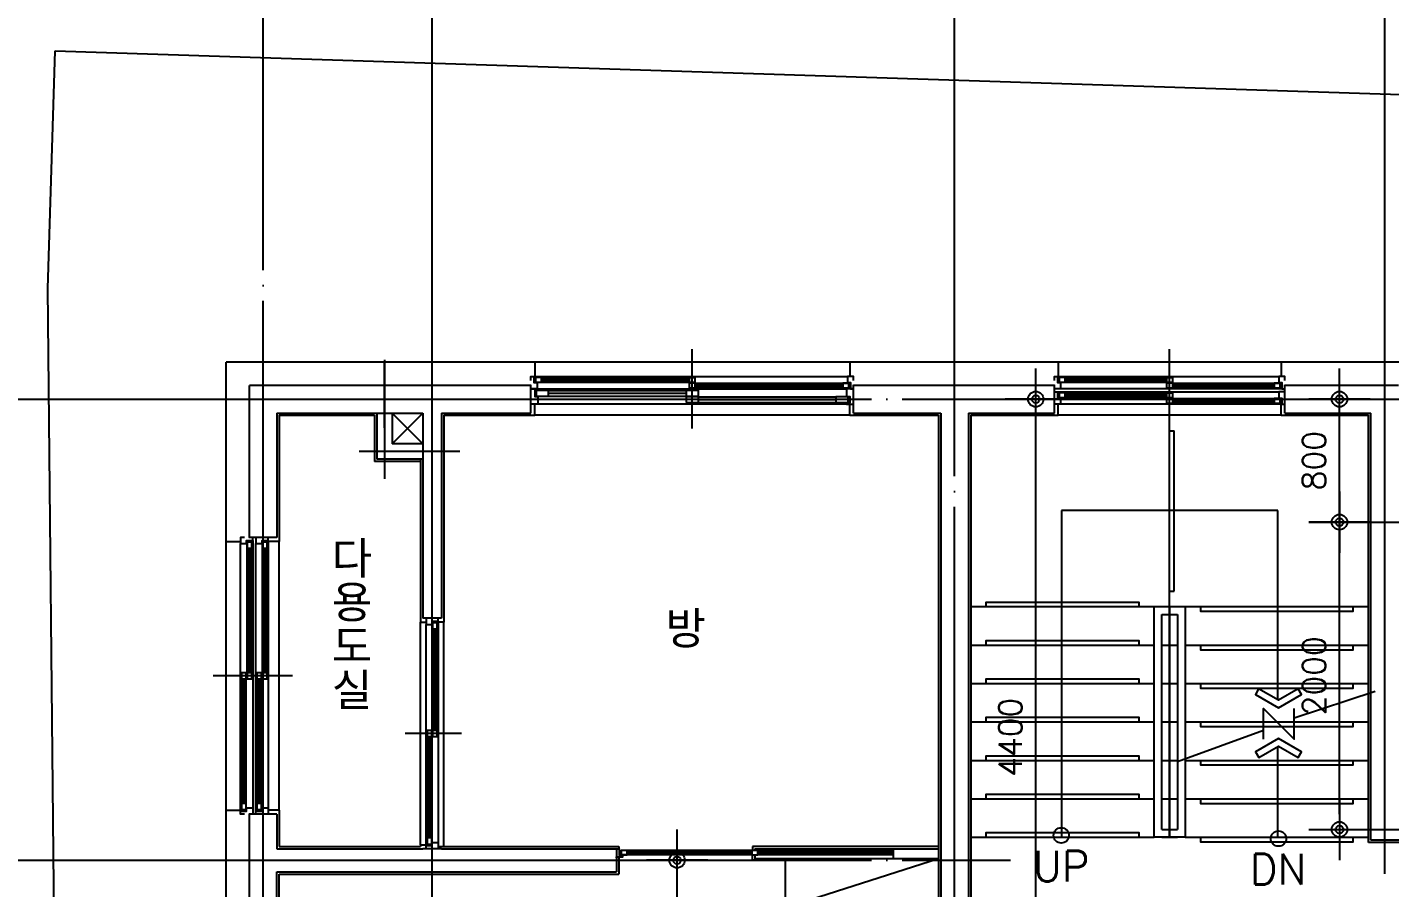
# Model space of a CAD drawing. Header units: millimetres. Extents: x 5537433 to 5830173, y -900794 to -778623.
# Drawn here: x 5626405 to 5635273, y -816733 to -811134 of the extents above; entities that cross this region are included whole.
import ezdxf
from ezdxf.enums import TextEntityAlignment as Align

# ---------------------------------------------------------------- set-up
doc = ezdxf.new("R2010")
doc.units = ezdxf.units.MM
doc.header["$LTSCALE"] = 100
doc.linetypes.add('CEN', pattern=[62, 60, -1, 0, -1])
doc.layers.get('0').update_dxf_attribs({"linetype": 'CONTINUOUS'})
doc.layers.get('DEFPOINTS').update_dxf_attribs({"linetype": 'CONTINUOUS'})
for name, color, linetype in [('181', 181, 'CONTINUOUS'), ('60', 60, 'CONTINUOUS'), ('9', 9, 'CONTINUOUS'), ('CEN', 1, 'CEN'), ('COL', 2, 'CONTINUOUS'), ('COR', 4, 'CONTINUOUS'), ('DIM', 7, 'CONTINUOUS'), ('FIN', 9, 'CONTINUOUS'), ('SYM', 7, 'CONTINUOUS'), ('WAL', 3, 'CONTINUOUS'), ('WID', 4, 'CONTINUOUS')]:
    doc.layers.add(name, color=color, linetype=linetype)
doc.styles.add('2', font='')
doc.styles.add('GHS', font='ROMANS.shx', dxfattribs={"bigfont": 'GHS.shx'})
doc.styles.get('2').set_extended_font_data('HYtbrB')
doc.dimstyles.get("Standard").update_dxf_attribs({"dimtxt": 0.18, "dimasz": 0.18, "dimexe": 0.18, "dimexo": 0.0625, "dimgap": 0.09, "dimtad": 0, "dimtih": 1, "dimtoh": 1, "dimdec": 4, "dimzin": 0, "dimdsep": 46, "dimtxsty": 'STANDARD', "dimcen": 0.09, "dimadec": 0, "dimazin": 0, "dimtfac": 1, "dimtdec": 4, "dimtofl": 0, "dimtmove": 0, "dimatfit": 3, "dimfxl": 1, "dimtolj": 1, "dimtzin": 0, "dimarcsym": 0})

# ---------------------------------------------------------------- blocks, each defined once
blk = doc.blocks.new('Z_DOT')
at = {"layer": 'DIM', "color": 7}
for p, q in [((0, -2), (0, 2)), ((-2, 0), (2, 0))]:
    blk.add_line(p, q, dxfattribs=at)
for radius in [0.5, 0.25]:
    blk.add_circle((0, 0), radius, dxfattribs=at)
blk = doc.blocks.new('*D278')
at = {"layer": 'DEFPOINTS', "color": 0, "linetype": 'Continuous', "transparency": 16777216}
for p in [(5634946, -813554.1), (5634946, -813554.1), (5634946, -814354.1)]:
    blk.add_point(p, dxfattribs=at)
at = {"layer": 'DIM', "color": 0, "linetype": 'Continuous', "lineweight": -2, "transparency": 16777216}
blk.add_line((5634946, -814254.1), (5634946, -813654.1), dxfattribs=at)
at = {"layer": 'DIM', "color": 0, "linetype": 'Continuous', "lineweight": -2, "transparency": 16777216, "xscale": 100, "yscale": 100, "zscale": 100}
for p, rotation in [((5634946, -813554.1), 90), ((5634946, -814354.1), 270)]:
    blk.add_blockref('Z_DOT', p, dxfattribs=dict(at, rotation=rotation))
at = {"layer": 'DIM', "color": 60, "linetype": 'Continuous', "transparency": 16777216, "insert": (5634781, -813954.1), "char_height": 150, "attachment_point": 5, "rotation": 90, "style": 'GHS'}
blk.add_mtext('\\A1;800', dxfattribs=at)
blk = doc.blocks.new('*D279')
at = {"layer": 'DEFPOINTS', "color": 0, "linetype": 'Continuous', "transparency": 16777216}
for p in [(5634946, -814354.1), (5634946, -814354.1), (5634946, -816354.1)]:
    blk.add_point(p, dxfattribs=at)
at = {"layer": 'DIM', "color": 0, "linetype": 'Continuous', "lineweight": -2, "transparency": 16777216}
blk.add_line((5634946, -816254.1), (5634946, -814454.1), dxfattribs=at)
at = {"layer": 'DIM', "color": 0, "linetype": 'Continuous', "lineweight": -2, "transparency": 16777216, "xscale": 100, "yscale": 100, "zscale": 100}
for p, rotation in [((5634946, -814354.1), 90), ((5634946, -816354.1), 270)]:
    blk.add_blockref('Z_DOT', p, dxfattribs=dict(at, rotation=rotation))
at = {"layer": 'DIM', "color": 60, "linetype": 'Continuous', "transparency": 16777216, "insert": (5634781, -815354.1), "char_height": 150, "attachment_point": 5, "rotation": 90, "style": 'GHS'}
blk.add_mtext('\\A1;2000', dxfattribs=at)
blk = doc.blocks.new('*D289')
at = {"layer": 'DEFPOINTS', "color": 0, "linetype": 'Continuous', "transparency": 16777216}
for p in [(5630634.8, -816554.1), (5630634.8, -816554.1), (5630634.8, -817954.1)]:
    blk.add_point(p, dxfattribs=at)
at = {"layer": 'DIM', "color": 0, "linetype": 'Continuous', "lineweight": -2, "transparency": 16777216}
blk.add_line((5630634.8, -817854.1), (5630634.8, -816654.1), dxfattribs=at)
at = {"layer": 'DIM', "color": 0, "linetype": 'Continuous', "lineweight": -2, "transparency": 16777216, "xscale": 100, "yscale": 100, "zscale": 100}
for p, rotation in [((5630634.8, -816554.1), 90), ((5630634.8, -817954.1), 270)]:
    blk.add_blockref('Z_DOT', p, dxfattribs=dict(at, rotation=rotation))
at = {"layer": 'DIM', "color": 60, "linetype": 'Continuous', "transparency": 16777216, "insert": (5630469.8, -817254.1), "char_height": 150, "attachment_point": 5, "rotation": 90, "style": 'GHS'}
blk.add_mtext('\\A1;1400', dxfattribs=at)
blk = doc.blocks.new('*D290')
at = {"layer": 'DEFPOINTS', "color": 0, "linetype": 'Continuous', "transparency": 16777216}
for p in [(5632969.2, -813554.1), (5632969.2, -813554.1), (5632969.2, -817954.1)]:
    blk.add_point(p, dxfattribs=at)
at = {"layer": 'DIM', "color": 0, "linetype": 'Continuous', "lineweight": -2, "transparency": 16777216}
blk.add_line((5632969.2, -817854.1), (5632969.2, -813654.1), dxfattribs=at)
at = {"layer": 'DIM', "color": 0, "linetype": 'Continuous', "lineweight": -2, "transparency": 16777216, "xscale": 100, "yscale": 100, "zscale": 100}
for p, rotation in [((5632969.2, -813554.1), 90), ((5632969.2, -817954.1), 270)]:
    blk.add_blockref('Z_DOT', p, dxfattribs=dict(at, rotation=rotation))
at = {"layer": 'DIM', "color": 60, "linetype": 'Continuous', "transparency": 16777216, "insert": (5632804.2, -815754.1), "char_height": 150, "attachment_point": 5, "rotation": 90, "style": 'GHS'}
blk.add_mtext('\\A1;4400', dxfattribs=at)

msp = doc.modelspace()

# ---------------------------------------------------------------- linework, layer by layer
for p, q in [((5626539.9, -812833.4), (5626587.9, -811288.2)), ((5626587.9, -811288.2), (5636958.8, -811624.3)), ((5626653.4, -824454.1), (5626539.9, -812833.4))]:
    msp.add_line(p, q)
at = {"layer": '181'}
for p, q in [((5631340.7, -817859.1), (5631340.7, -816544.1)), ((5632335.7, -816544.1), (5631340.7, -816864.1))]:
    msp.add_line(p, q, dxfattribs=at)
at = {"layer": '9'}
for p, q in [((5628980.7, -813644.1), (5628780.7, -813844.1)), ((5628980.7, -813844.1), (5628780.7, -813644.1)), ((5632041.7, -816489.7), (5631160.7, -816489.7)), ((5632041.7, -816500.7), (5631160.7, -816500.7)), ((5632041.7, -816509.3), (5631160.7, -816509.3)), ((5632041.7, -816519.7), (5631160.7, -816519.7))]:
    msp.add_line(p, q, dxfattribs=at)
at = {"layer": 'CEN'}
for p, q in [((5627940.7, -825114.1), (5627940.7, -809327.4)), ((5629040.7, -816887.2), (5629040.7, -809327.4)), ((5632440.7, -820254.8), (5632440.7, -809327.4)), ((5635240.7, -816643.5), (5635240.7, -809327.4)), ((5628730.7, -813298.2), (5628730.7, -814072.2)), ((5628730.7, -813740), (5628730.7, -813306.2)), ((5625899.8, -813554.1), (5649337.9, -813554.1)), ((5629220.7, -813894.1), (5628566.1, -813894.1)), ((5634824.1, -814354.1), (5649339.2, -814354.1)), ((5634919.5, -816354.1), (5637958.8, -816354.1)), ((5625899.8, -816554.1), (5632804.3, -816554.1))]:
    msp.add_line(p, q, dxfattribs=at)
at = {"layer": 'COL'}
for p, q in [((5627850.7, -814454.1), (5627850.7, -813464.1)), ((5629683.2, -813464.1), (5627850.7, -813464.1)), ((5629683.2, -813644.1), (5629683.2, -813464.1)), ((5633090.7, -813464.1), (5631783.2, -813464.1)), ((5631783.2, -813644.1), (5631783.2, -813464.1)), ((5633090.7, -813644.1), (5633090.7, -813464.1)), ((5635330.7, -813464.1), (5634590.7, -813464.1)), ((5634590.7, -813644.1), (5634590.7, -813464.1)), ((5628030.7, -813644.1), (5628980.7, -813644.1)), ((5628030.7, -813644.1), (5628030.7, -814454.1)), ((5628680.7, -813644.1), (5628680.7, -813944.1)), ((5628780.7, -813644.1), (5628780.7, -813844.1)), ((5628980.7, -813644.1), (5628980.7, -814979.1)), ((5629100.7, -813644.1), (5629100.7, -814979.1)), ((5629100.7, -813644.1), (5629683.2, -813644.1)), ((5631783.2, -813644.1), (5632350.7, -813644.1)), ((5632350.7, -813644.1), (5632350.7, -816864.1)), ((5632530.7, -813644.1), (5632530.7, -816864.1)), ((5632530.7, -813644.1), (5633090.7, -813644.1)), ((5634590.7, -813644.1), (5635150.7, -813644.1)), ((5635150.7, -816424.1), (5635150.7, -813644.1)), ((5628980.7, -813844.1), (5628780.7, -813844.1)), ((5628980.7, -813944.1), (5628680.7, -813944.1)), ((5628030.7, -814454.1), (5627850.7, -814454.1)), ((5629100.7, -814979.1), (5628980.7, -814979.1)), ((5627850.7, -816853.6), (5627850.7, -816254.1)), ((5628030.7, -816254.1), (5627850.7, -816254.1)), ((5628030.7, -816254.1), (5628030.7, -816479.1)), ((5635953.6, -816424.1), (5635150.7, -816424.1)), ((5628030.7, -816479.1), (5628980.7, -816479.1)), ((5628980.7, -816479.1), (5628980.7, -816479.1)), ((5629100.7, -816479.1), (5628980.7, -816479.1)), ((5629100.7, -816479.1), (5630240.7, -816479.1)), ((5630240.7, -816479.1), (5630240.7, -816629.1)), ((5630240.7, -816479.1), (5630240.7, -816629.1)), ((5630240.7, -816479.1), (5630240.7, -816629.1)), ((5630240.7, -816479.1), (5630240.7, -816479.1)), ((5631140.7, -816479.1), (5631140.7, -816484.8)), ((5632041.7, -816479.1), (5632041.7, -816544.1)), ((5628030.7, -816629.1), (5630240.7, -816629.1)), ((5628030.7, -816853.6), (5628030.7, -816629.1))]:
    msp.add_line(p, q, dxfattribs=at)
at = {"layer": 'COR'}
for p, q in [((5633840.7, -814904.1), (5633840.7, -813659.1)), ((5633870.7, -814804.1), (5633870.7, -813759.1)), ((5633840.7, -814804.1), (5633870.7, -814804.1)), ((5632545.7, -814904.1), (5633740.7, -814904.1)), ((5633740.7, -814904.1), (5633940.7, -814904.1)), ((5633740.7, -816404.1), (5633740.7, -814904.1)), ((5633790.7, -814904.1), (5633840.7, -814904.1)), ((5633790.7, -814954.1), (5633890.7, -814954.1)), ((5633790.7, -816354.1), (5633790.7, -814954.1)), ((5633840.7, -814904.1), (5633890.7, -814904.1)), ((5633840.7, -814904.1), (5633890.7, -814904.1)), ((5633890.7, -814954.1), (5633890.7, -816354.1)), ((5633940.7, -814904.1), (5635135.7, -814904.1)), ((5633940.7, -814904.1), (5633940.7, -816404.1)), ((5632545.7, -815154.1), (5633740.7, -815154.1)), ((5633790.7, -815154.1), (5633840.7, -815154.1)), ((5633840.7, -815154.1), (5633890.7, -815154.1)), ((5633940.7, -815154.1), (5635135.7, -815154.1)), ((5632545.7, -815404.1), (5633740.7, -815404.1)), ((5633790.7, -815404.1), (5633840.7, -815404.1)), ((5633840.7, -815404.1), (5633890.7, -815404.1)), ((5633940.7, -815404.1), (5635135.7, -815404.1)), ((5632545.7, -815654.1), (5633740.7, -815654.1)), ((5633790.7, -815654.1), (5633840.7, -815654.1)), ((5633840.7, -815654.1), (5633890.7, -815654.1)), ((5633940.7, -815654.1), (5635135.7, -815654.1)), ((5632545.7, -815904.1), (5633740.7, -815904.1)), ((5633790.7, -815904.1), (5633840.7, -815904.1)), ((5633840.7, -815904.1), (5633890.7, -815904.1)), ((5633940.7, -815904.1), (5635135.7, -815904.1)), ((5632545.7, -816154.1), (5633740.7, -816154.1)), ((5633790.7, -816154.1), (5633840.7, -816154.1)), ((5633840.7, -816154.1), (5633890.7, -816154.1)), ((5633940.7, -816154.1), (5635135.7, -816154.1)), ((5633790.7, -816354.1), (5633890.7, -816354.1)), ((5632545.7, -816404.1), (5633740.7, -816404.1)), ((5633940.7, -816404.1), (5633740.7, -816404.1)), ((5633790.7, -816404.1), (5633840.7, -816404.1)), ((5633790.7, -816404.1), (5633840.7, -816404.1)), ((5633840.7, -816404.1), (5633890.7, -816404.1)), ((5633840.7, -816404.1), (5633890.7, -816404.1)), ((5633940.7, -816404.1), (5635135.7, -816404.1))]:
    msp.add_line(p, q, dxfattribs=at)
for points in [[(5632645.7, -814904.1), (5632645.7, -814874.1), (5633640.7, -814874.1), (5633640.7, -814904.1)], [(5634040.7, -814904.1), (5634040.7, -814934.1), (5635035.7, -814934.1), (5635035.7, -814904.1)], [(5632645.7, -815154.1), (5632645.7, -815124.1), (5633640.7, -815124.1), (5633640.7, -815154.1)], [(5634040.7, -815154.1), (5634040.7, -815184.1), (5635035.7, -815184.1), (5635035.7, -815154.1)], [(5632645.7, -815404.1), (5632645.7, -815374.1), (5633640.7, -815374.1), (5633640.7, -815404.1)], [(5634040.7, -815404.1), (5634040.7, -815434.1), (5635035.7, -815434.1), (5635035.7, -815404.1)], [(5632645.7, -815654.1), (5632645.7, -815624.1), (5633640.7, -815624.1), (5633640.7, -815654.1)], [(5634040.7, -815654.1), (5634040.7, -815684.1), (5635035.7, -815684.1), (5635035.7, -815654.1)], [(5632645.7, -815904.1), (5632645.7, -815874.1), (5633640.7, -815874.1), (5633640.7, -815904.1)], [(5634040.7, -815904.1), (5634040.7, -815934.1), (5635035.7, -815934.1), (5635035.7, -815904.1)], [(5632645.7, -816154.1), (5632645.7, -816124.1), (5633640.7, -816124.1), (5633640.7, -816154.1)], [(5634040.7, -816154.1), (5634040.7, -816184.1), (5635035.7, -816184.1), (5635035.7, -816154.1)], [(5632645.7, -816404.1), (5632645.7, -816374.1), (5633640.7, -816374.1), (5633640.7, -816404.1)], [(5634040.7, -816404.1), (5634040.7, -816434.1), (5635035.7, -816434.1), (5635035.7, -816404.1)]]:
    msp.add_lwpolyline(points, dxfattribs=at)
msp.add_lwpolyline([(5633840.7, -814904.1), (5633840.7, -814904.1), (5633840.7, -816404.1), (5633840.7, -816404.1)], close=True, dxfattribs=at)
at = {"layer": 'FIN'}
for p, q in [((5627700.7, -814479.1), (5627700.7, -813314.1)), ((5629708.2, -813314.1), (5627700.7, -813314.1)), ((5629708.2, -813314.1), (5629708.2, -813406.6)), ((5633115.7, -813314.1), (5631758.2, -813314.1)), ((5631758.2, -813314.1), (5631758.2, -813406.6)), ((5633115.7, -813314.1), (5633115.7, -813406.6)), ((5634565.7, -813314.1), (5634565.7, -813406.6)), ((5635480.7, -813314.1), (5634565.7, -813314.1)), ((5629708.2, -813659.1), (5629708.2, -813586.6)), ((5631758.2, -813659.1), (5631758.2, -813586.6)), ((5633115.7, -813659.1), (5633115.7, -813586.6)), ((5634565.7, -813659.1), (5634565.7, -813586.6)), ((5628045.7, -813659.1), (5628665.7, -813659.1)), ((5628045.7, -813659.1), (5628045.7, -814479.1)), ((5628665.7, -813659.1), (5628665.7, -813959.1)), ((5629115.7, -813659.1), (5629115.7, -815004.1)), ((5629115.7, -813659.1), (5629708.2, -813659.1)), ((5631758.2, -813659.1), (5632335.7, -813659.1)), ((5632335.7, -813659.1), (5632335.7, -816864.1)), ((5632545.7, -813659.1), (5632545.7, -816864.1)), ((5632545.7, -813659.1), (5633115.7, -813659.1)), ((5634565.7, -813659.1), (5635135.7, -813659.1)), ((5635135.7, -816439.1), (5635135.7, -813659.1)), ((5628965.7, -813959.1), (5628665.7, -813959.1)), ((5628965.7, -813944.1), (5628965.7, -815004.1)), ((5627700.7, -814479.1), (5627793.2, -814479.1)), ((5628045.7, -814479.1), (5627973.2, -814479.1)), ((5628965.7, -815004.1), (5629000.7, -815004.1)), ((5629115.7, -815004.1), (5629080.7, -815004.1)), ((5627700.7, -816229.1), (5627793.2, -816229.1)), ((5627700.7, -816878.6), (5627700.7, -816229.1)), ((5628045.7, -816229.1), (5627973.2, -816229.1)), ((5628045.7, -816229.1), (5628045.7, -816464.1)), ((5628045.7, -816464.1), (5628965.7, -816464.1)), ((5628965.7, -816454.1), (5629000.7, -816454.1)), ((5628965.7, -816454.1), (5628965.7, -816464.1)), ((5629080.7, -816464.1), (5630255.7, -816464.1)), ((5630255.7, -816464.1), (5630255.7, -816482.7)), ((5631125.4, -816464.1), (5631125.4, -816489.7)), ((5632335.7, -816464.1), (5631125.4, -816464.1)), ((5635948.3, -816439.1), (5635135.7, -816439.1)), ((5630255.7, -816532.9), (5630255.7, -816644.1)), ((5631125.4, -816554.1), (5631125.4, -816519.7)), ((5631340.7, -816554.1), (5631125.4, -816554.1)), ((5628045.7, -816644.1), (5630255.7, -816644.1)), ((5628045.7, -816878.6), (5628045.7, -816644.1))]:
    msp.add_line(p, q, dxfattribs=at)
at = {"layer": 'SYM'}
for p, q in [((5633135.7, -814279.1), (5633135.7, -816404.1)), ((5634545.7, -814279.1), (5633135.7, -814279.1)), ((5634545.7, -815511.5), (5634545.7, -814279.1)), ((5635177.4, -815455.2), (5634651.3, -815630.4)), ((5633892.4, -815911.1), (5634451.6, -815707.6)), ((5634545.7, -816404.1), (5634545.7, -815814))]:
    msp.add_line(p, q, dxfattribs=at)
for points in [[(5634548.8, -815562.6), (5634698.6, -815476.1), (5634677.1, -815438.9), (5634548.5, -815513.2), (5634419.9, -815438.9), (5634398.4, -815476.1)], [(5634548.7, -815762.6), (5634398.9, -815849.1), (5634420.4, -815886.3), (5634549, -815812.1), (5634677.6, -815886.3), (5634699.1, -815849.1)]]:
    msp.add_lwpolyline(points, close=True, dxfattribs=at)
msp.add_lwpolyline([(5634451.3, -815766.8), (5634451.3, -815566.8), (5634651.3, -815766.8), (5634651.3, -815566.8)], dxfattribs=at)
for centre in [(5633135, -816392.3), (5634549.1, -816413.4)]:
    msp.add_circle(centre, 50, dxfattribs=at)
at = {"layer": 'WAL'}
for p, q in [((5631140.7, -816479.1), (5632335.7, -816479.1)), ((5631140.7, -816527.5), (5631140.7, -816544.1)), ((5631340.7, -816544.1), (5631140.7, -816544.1)), ((5632335.7, -816544.1), (5631340.7, -816544.1))]:
    msp.add_line(p, q, dxfattribs=at)
at = {"layer": 'WID'}
for p, q in [((5630733.2, -813744.1), (5630733.2, -813229.1)), ((5633840.7, -813759.1), (5633840.7, -813229.1)), ((5631758.2, -813314.1), (5629708.2, -813314.1)), ((5634565.7, -813314.1), (5633115.7, -813314.1)), ((5629703.2, -813406.6), (5631743.2, -813406.6)), ((5629753.2, -813413.6), (5630753.2, -813413.6)), ((5629753.2, -813424.6), (5630713.2, -813424.6)), ((5629753.2, -813432.6), (5630713.2, -813432.6)), ((5629753.2, -813443.6), (5630713.2, -813443.6)), ((5630753.2, -813449.6), (5631753.2, -813449.6)), ((5633110.7, -813406.6), (5634550.7, -813406.6)), ((5633160.7, -813413.6), (5633860.7, -813413.6)), ((5633160.7, -813424.6), (5633820.7, -813424.6)), ((5633160.7, -813432.6), (5633820.7, -813432.6)), ((5633160.7, -813443.6), (5633820.7, -813443.6)), ((5633860.7, -813449.6), (5634560.7, -813449.6)), ((5629728.2, -813486.6), (5631738.2, -813486.6)), ((5629798.2, -813498.6), (5630693.2, -813498.6)), ((5629798.2, -813515.6), (5630693.2, -813515.6)), ((5629798.2, -813533.6), (5630693.2, -813533.6)), ((5630753.2, -813460.6), (5631713.2, -813460.6)), ((5630753.2, -813468.6), (5631713.2, -813468.6)), ((5630753.2, -813479.6), (5631713.2, -813479.6)), ((5630773.2, -813539.6), (5631668.2, -813539.6)), ((5633110.7, -813506.6), (5634550.7, -813506.6)), ((5634570.7, -813486.6), (5633130.7, -813486.6)), ((5633160.7, -813513.6), (5633860.7, -813513.6)), ((5633160.7, -813524.6), (5633820.7, -813524.6)), ((5633160.7, -813532.6), (5633820.7, -813532.6)), ((5633860.7, -813460.6), (5634520.7, -813460.6)), ((5633860.7, -813468.6), (5634520.7, -813468.6)), ((5633860.7, -813479.6), (5634520.7, -813479.6)), ((5631738.2, -813586.6), (5629728.2, -813586.6)), ((5630773.2, -813556.6), (5631668.2, -813556.6)), ((5630773.2, -813574.6), (5631668.2, -813574.6)), ((5634570.7, -813586.6), (5633130.7, -813586.6)), ((5633160.7, -813543.6), (5633820.7, -813543.6)), ((5633860.7, -813549.6), (5634560.7, -813549.6)), ((5633860.7, -813560.6), (5634520.7, -813560.6)), ((5633860.7, -813568.6), (5634520.7, -813568.6)), ((5633860.7, -813579.6), (5634520.7, -813579.6)), ((5631758.2, -813659.1), (5629708.2, -813659.1)), ((5634565.7, -813659.1), (5633115.7, -813659.1)), ((5633840.7, -813759.1), (5633870.7, -813759.1)), ((5627700.7, -816229.1), (5627700.7, -814479.1)), ((5627793.2, -816234.1), (5627793.2, -814494.1)), ((5627836.2, -815334.1), (5627836.2, -814484.1)), ((5627873.2, -814474.1), (5627873.2, -816214.1)), ((5627893.2, -816234.1), (5627893.2, -814494.1)), ((5627936.2, -815334.1), (5627936.2, -814484.1)), ((5627973.2, -814474.1), (5627973.2, -816214.1)), ((5628045.7, -816229.1), (5628045.7, -814479.1)), ((5627847.2, -815334.1), (5627847.2, -814524.1)), ((5627855.2, -815334.1), (5627855.2, -814524.1)), ((5627866.2, -815334.1), (5627866.2, -814524.1)), ((5627947.2, -815334.1), (5627947.2, -814524.1)), ((5627955.2, -815334.1), (5627955.2, -814524.1)), ((5627966.2, -815334.1), (5627966.2, -814524.1)), ((5628965.7, -816454.1), (5628965.7, -815004.1)), ((5629000.7, -816459.1), (5629000.7, -815019.1)), ((5629043.7, -815709.1), (5629043.7, -815009.1)), ((5629054.7, -815709.1), (5629054.7, -815049.1)), ((5629062.7, -815709.1), (5629062.7, -815049.1)), ((5629073.7, -815709.1), (5629073.7, -815049.1)), ((5629080.7, -814999.1), (5629080.7, -816439.1)), ((5629115.7, -816464.1), (5629115.7, -815004.1)), ((5628130.7, -815354.1), (5627615.7, -815354.1)), ((5627800.2, -816184.1), (5627800.2, -815334.1)), ((5627811.2, -816184.1), (5627811.2, -815374.1)), ((5627819.2, -816184.1), (5627819.2, -815374.1)), ((5627830.2, -816184.1), (5627830.2, -815374.1)), ((5627900.2, -816184.1), (5627900.2, -815334.1)), ((5627911.2, -816184.1), (5627911.2, -815374.1)), ((5627919.2, -816184.1), (5627919.2, -815374.1)), ((5627930.2, -816184.1), (5627930.2, -815374.1)), ((5629230.7, -815729.1), (5628865.7, -815729.1)), ((5629007.7, -816409.1), (5629007.7, -815709.1)), ((5629018.7, -816409.1), (5629018.7, -815749.1)), ((5629026.7, -816409.1), (5629026.7, -815749.1)), ((5629037.7, -816409.1), (5629037.7, -815749.1)), ((5631120.7, -816519.7), (5630270.7, -816519.7)), ((5631120.7, -816489.7), (5630310.7, -816489.7)), ((5631120.7, -816500.7), (5630310.7, -816500.7)), ((5631120.7, -816508.7), (5630310.7, -816508.7))]:
    msp.add_line(p, q, dxfattribs=at)
for points in [[(5629683.2, -813431.6), (5629683.2, -813406.6), (5629703.2, -813406.6), (5629703.2, -813446.6), (5629723.2, -813446.6), (5629723.2, -813486.6), (5629683.2, -813486.6), (5629683.2, -813461.6)], [(5631783.2, -813431.6), (5631783.2, -813406.6), (5631743.2, -813406.6), (5631743.2, -813446.6), (5631763.2, -813446.6), (5631763.2, -813486.6), (5631783.2, -813486.6), (5631783.2, -813461.6)], [(5633090.7, -813431.6), (5633090.7, -813406.6), (5633110.7, -813406.6), (5633110.7, -813446.6), (5633130.7, -813446.6), (5633130.7, -813486.6), (5633090.7, -813486.6), (5633090.7, -813461.6)], [(5634590.7, -813431.6), (5634590.7, -813406.6), (5634550.7, -813406.6), (5634550.7, -813446.6), (5634570.7, -813446.6), (5634570.7, -813486.6), (5634590.7, -813486.6), (5634590.7, -813461.6)], [(5633090.7, -813531.6), (5633090.7, -813506.6), (5633110.7, -813506.6), (5633110.7, -813546.6), (5633130.7, -813546.6), (5633130.7, -813586.6), (5633090.7, -813586.6), (5633090.7, -813561.6)], [(5634590.7, -813531.6), (5634590.7, -813506.6), (5634550.7, -813506.6), (5634550.7, -813546.6), (5634570.7, -813546.6), (5634570.7, -813586.6), (5634590.7, -813586.6), (5634590.7, -813561.6)], [(5627818.2, -814454.1), (5627793.2, -814454.1), (5627793.2, -814494.1), (5627833.2, -814494.1), (5627833.2, -814474.1), (5627873.2, -814474.1), (5627873.2, -814454.1), (5627848.2, -814454.1)], [(5627918.2, -814454.1), (5627893.2, -814454.1), (5627893.2, -814494.1), (5627933.2, -814494.1), (5627933.2, -814474.1), (5627973.2, -814474.1), (5627973.2, -814454.1), (5627948.2, -814454.1)], [(5629025.7, -814979.1), (5629000.7, -814979.1), (5629000.7, -815019.1), (5629040.7, -815019.1), (5629040.7, -814999.1), (5629080.7, -814999.1), (5629080.7, -814979.1), (5629055.7, -814979.1)], [(5627818.2, -816254.1), (5627793.2, -816254.1), (5627793.2, -816234.1), (5627833.2, -816234.1), (5627833.2, -816214.1), (5627873.2, -816214.1), (5627873.2, -816254.1), (5627848.2, -816254.1)], [(5627918.2, -816254.1), (5627893.2, -816254.1), (5627893.2, -816234.1), (5627933.2, -816234.1), (5627933.2, -816214.1), (5627973.2, -816214.1), (5627973.2, -816254.1), (5627948.2, -816254.1)], [(5629025.7, -816479.1), (5629000.7, -816479.1), (5629000.7, -816459.1), (5629040.7, -816459.1), (5629040.7, -816439.1), (5629080.7, -816439.1), (5629080.7, -816479.1), (5629055.7, -816479.1)], [(5630240.7, -816537.7), (5630240.7, -816532.9), (5630280.7, -816532.9), (5630280.7, -816522.7), (5630260.7, -816522.7), (5630260.7, -816482.7), (5630240.7, -816482.7), (5630240.7, -816532.9)]]:
    msp.add_lwpolyline(points, dxfattribs=at)
for points in [[(5629713.2, -813443.6), (5629753.2, -813443.6), (5629753.2, -813413.6), (5629713.2, -813413.6)], [(5630713.2, -813443.6), (5630753.2, -813443.6), (5630753.2, -813413.6), (5630713.2, -813413.6)], [(5630713.2, -813479.6), (5630753.2, -813479.6), (5630753.2, -813449.6), (5630713.2, -813449.6)], [(5631713.2, -813479.6), (5631753.2, -813479.6), (5631753.2, -813449.6), (5631713.2, -813449.6)], [(5633120.7, -813443.6), (5633160.7, -813443.6), (5633160.7, -813413.6), (5633120.7, -813413.6)], [(5633820.7, -813443.6), (5633860.7, -813443.6), (5633860.7, -813413.6), (5633820.7, -813413.6)], [(5633820.7, -813479.6), (5633860.7, -813479.6), (5633860.7, -813449.6), (5633820.7, -813449.6)], [(5634520.7, -813479.6), (5634560.7, -813479.6), (5634560.7, -813449.6), (5634520.7, -813449.6)], [(5629683.2, -813486.6), (5629728.2, -813486.6), (5629728.2, -813495.6), (5629708.2, -813495.6), (5629708.2, -813536.6), (5629728.2, -813536.6), (5629728.2, -813586.6), (5629683.2, -813586.6)], [(5629718.2, -813533.6), (5629798.2, -813533.6), (5629798.2, -813498.6), (5629718.2, -813498.6)], [(5630693.2, -813533.6), (5630773.2, -813533.6), (5630773.2, -813498.6), (5630693.2, -813498.6)], [(5630693.2, -813574.6), (5630773.2, -813574.6), (5630773.2, -813539.6), (5630693.2, -813539.6)], [(5631668.2, -813574.6), (5631748.2, -813574.6), (5631748.2, -813539.6), (5631668.2, -813539.6)], [(5631783.2, -813486.6), (5631738.2, -813486.6), (5631738.2, -813536.6), (5631758.2, -813536.6), (5631758.2, -813577.6), (5631738.2, -813577.6), (5631738.2, -813586.6), (5631783.2, -813586.6)], [(5633120.7, -813543.6), (5633160.7, -813543.6), (5633160.7, -813513.6), (5633120.7, -813513.6)], [(5633820.7, -813543.6), (5633860.7, -813543.6), (5633860.7, -813513.6), (5633820.7, -813513.6)], [(5633820.7, -813579.6), (5633860.7, -813579.6), (5633860.7, -813549.6), (5633820.7, -813549.6)], [(5634520.7, -813579.6), (5634560.7, -813579.6), (5634560.7, -813549.6), (5634520.7, -813549.6)], [(5627866.2, -814524.1), (5627866.2, -814484.1), (5627836.2, -814484.1), (5627836.2, -814524.1)], [(5627966.2, -814524.1), (5627966.2, -814484.1), (5627936.2, -814484.1), (5627936.2, -814524.1)], [(5629073.7, -815049.1), (5629073.7, -815009.1), (5629043.7, -815009.1), (5629043.7, -815049.1)], [(5627830.2, -815374.1), (5627830.2, -815334.1), (5627800.2, -815334.1), (5627800.2, -815374.1)], [(5627866.2, -815374.1), (5627866.2, -815334.1), (5627836.2, -815334.1), (5627836.2, -815374.1)], [(5627930.2, -815374.1), (5627930.2, -815334.1), (5627900.2, -815334.1), (5627900.2, -815374.1)], [(5627966.2, -815374.1), (5627966.2, -815334.1), (5627936.2, -815334.1), (5627936.2, -815374.1)], [(5629037.7, -815749.1), (5629037.7, -815709.1), (5629007.7, -815709.1), (5629007.7, -815749.1)], [(5629073.7, -815749.1), (5629073.7, -815709.1), (5629043.7, -815709.1), (5629043.7, -815749.1)], [(5627830.2, -816224.1), (5627830.2, -816184.1), (5627800.2, -816184.1), (5627800.2, -816224.1)], [(5627930.2, -816224.1), (5627930.2, -816184.1), (5627900.2, -816184.1), (5627900.2, -816224.1)], [(5629037.7, -816449.1), (5629037.7, -816409.1), (5629007.7, -816409.1), (5629007.7, -816449.1)], [(5630310.7, -816489.7), (5630270.7, -816489.7), (5630270.7, -816519.7), (5630310.7, -816519.7)], [(5631160.7, -816489.7), (5631120.7, -816489.7), (5631120.7, -816519.7), (5631160.7, -816519.7)]]:
    msp.add_lwpolyline(points, close=True, dxfattribs=at)

# ---------------------------------------------------------------- texts
at = {"layer": '60', "style": '2'}
for s, p in [('다', (5628387.6, -814693.8)), ('용', (5628387.6, -814978.9)), ('방', (5630559.3, -815148.9)), ('도', (5628387.6, -815264.5)), ('실', (5628387.6, -815550.1))]:
    msp.add_text(s, height=210, dxfattribs=at).set_placement(p)
at = {"layer": '60', "style": 'GHS'}
for s, p in [('UP', (5633134.4, -816593.4)), ('DN', (5634547, -816612.4))]:
    msp.add_text(s, height=200, dxfattribs=at).set_placement(p, align=Align.MIDDLE)

# ---------------------------------------------------------------- dimensions: what is measured, and where the dimension line sits
at = {"layer": 'DIM', "linetype": 'Continuous'}
for p1, p2, picture, middle in [((5632969.2, -817954.1), (5632969.2, -813554.1), '*D290', (5632804.2, -815754.1)), ((5634946, -814354.1), (5634946, -813554.1), '*D278', (5634781, -813954.1)), ((5634946, -816354.1), (5634946, -814354.1), '*D279', (5634781, -815354.1)), ((5630634.8, -817954.1), (5630634.8, -816554.1), '*D289', (5630469.8, -817254.1))]:
    dim = msp.add_aligned_dim(p1=p1, p2=p2, distance=0, dimstyle='STANDARD', override={"dimscale": 100, "dimtxt": 1.5, "dimasz": 1, "dimexe": 0, "dimexo": 3, "dimgap": 0.9, "dimtad": 1, "dimtih": 0, "dimtoh": 0, "dimdec": 0, "dimzin": 8, "dimtxsty": 'GHS', "dimblk1": 'Z_DOT', "dimblk2": 'Z_DOT', "dimsah": 1, "dimcen": 2.5, "dimse1": 1, "dimse2": 1, "dimclrt": 60, "dimtix": 1, "dimtofl": 1, "dimtmove": 2}, dxfattribs=at)
    dim.commit()
    dim.dimension.update_dxf_attribs({"geometry": picture, "text_midpoint": middle})

doc.saveas('drawing.dxf')
